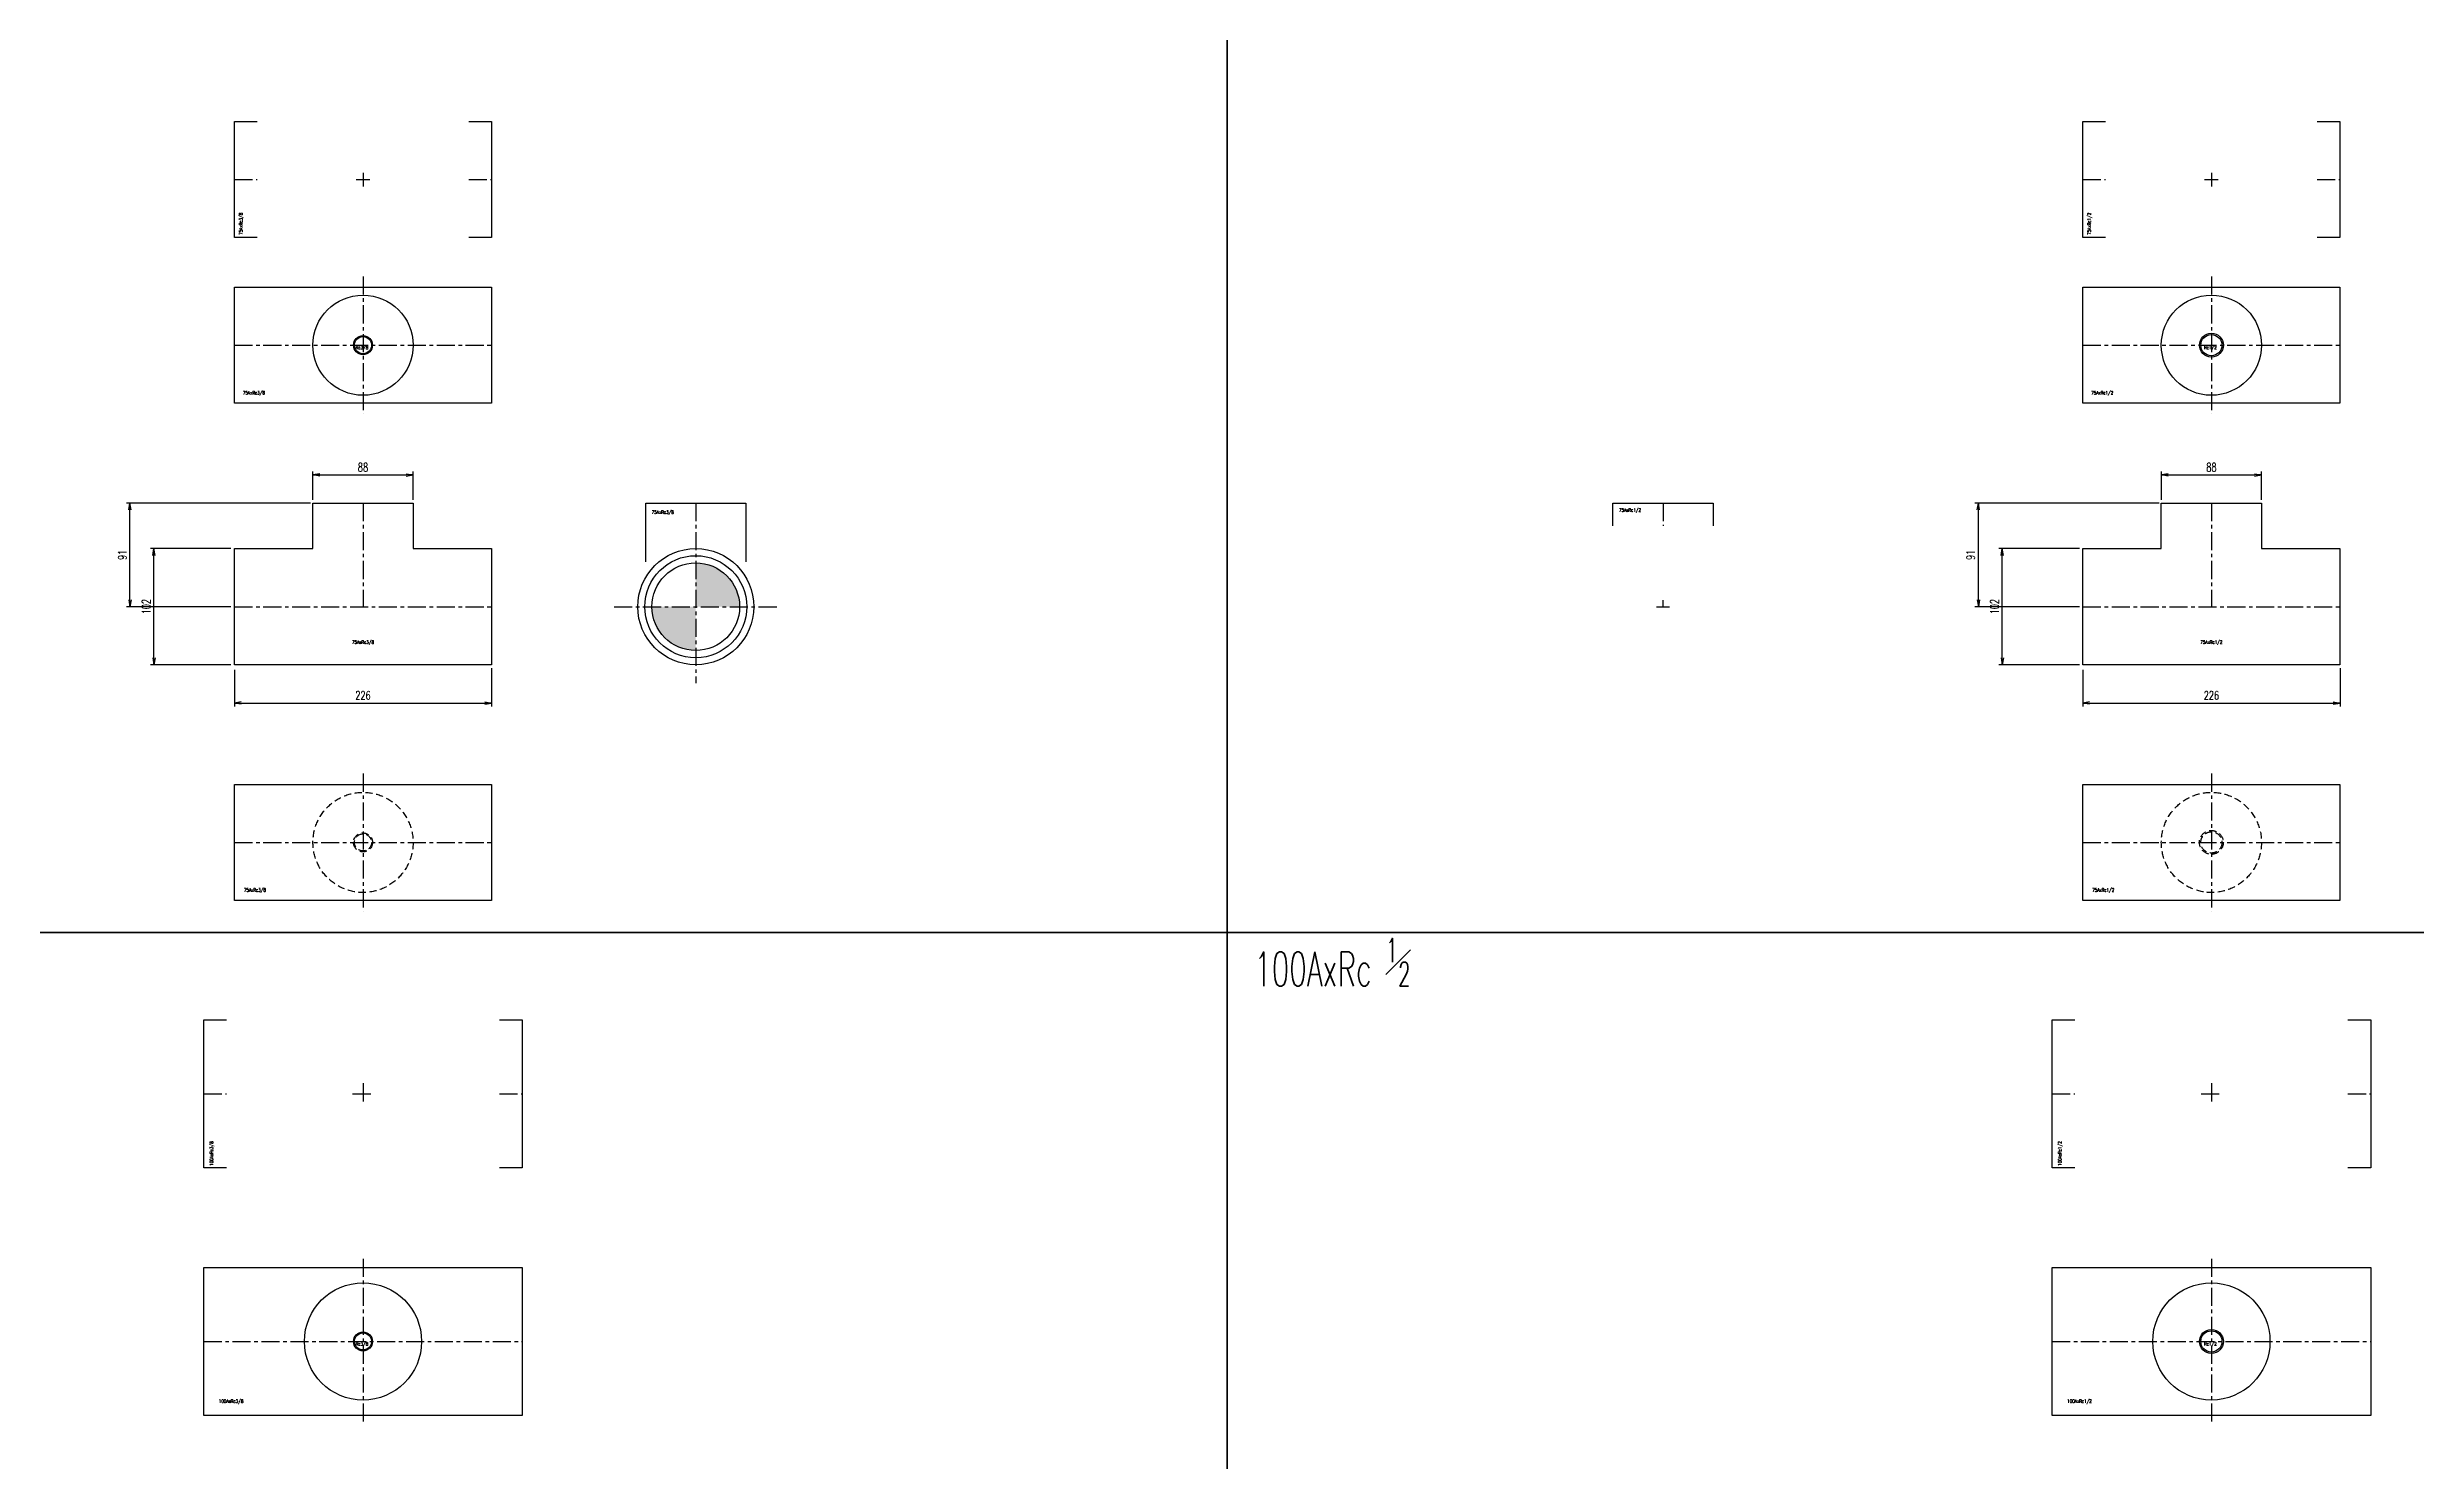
# Model space of a CAD drawing. Header units: millimetres. Extents: x 1711 to 90196, y -23291 to 8516.
# Drawn here: x 55695 to 57777, y -3067 to -1825 of the extents above; entities that cross this region are included whole.
import ezdxf
from ezdxf.enums import TextEntityAlignment as Align

# ---------------------------------------------------------------- set-up
doc = ezdxf.new("R2010")
doc.units = ezdxf.units.MM
doc.header["$PDMODE"] = 35
doc.linetypes.add('CENTER', pattern=[50.8, 31.75, -6.35, 6.35, -6.35])
doc.linetypes.add('HIDDEN', pattern=[9.525, 6.35, -3.175])
doc.layers.add('line', color=153, linetype='Continuous', lineweight=50)
for name, color, linetype in [('寸法', 2, 'Continuous'), ('配管-CVP', 4, 'Continuous'), ('＃配管（PVC)', 21, 'Continuous')]:
    doc.layers.add(name, color=color, linetype=linetype)
doc.styles.add('kpk', font='romans.shx', dxfattribs={"width": 0.7, "bigfont": 'extfont2.shx'})
doc.styles.get("Standard").update_dxf_attribs({"font": 'romans.shx', "bigfont": 'extfont.shx'})
doc.dimstyles.new('KPK-3', dxfattribs={"dimscale": 3, "dimtxt": 2.5, "dimasz": 2, "dimexe": 1, "dimexo": 1, "dimgap": 1, "dimtad": 3, "dimdec": 1, "dimdsep": 46, "dimtxsty": 'kpk', "dimblk": 'OPEN', "dimcen": 2.5, "dimclrd": 2, "dimclre": 2, "dimclrt": 4, "dimadec": 1, "dimazin": 2, "dimtfac": 1, "dimtdec": 1, "dimtmove": 0, "dimatfit": 2, "dimldrblk": 'OPEN', "dimfxl": 0, "dimlwd": -1, "dimlwe": -1, "dimarcsym": 0})

# ---------------------------------------------------------------- blocks, each defined once
blk = doc.blocks.new('A$Cb0ec0105')
at = {"layer": 'line'}
blk.add_line((3248.7, -100), (3248.7, -9662.3), dxfattribs=at)
blk.add_lwpolyline([(0, -4210), (2414, -4210), (3514, -4210), (4614, -4210), (5714, -4210), (6814, -4210), (7914, -4210), (7974, -4210), (9074, -4210), (10174, -4210), (11274, -4210), (12374, -4210), (13681.8, -4210)], dxfattribs=at)
at = {"layer": 'line', "insert": (3272.3, -4235.9), "char_height": 30, "attachment_point": 4}
blk.add_mtext('{\\W0.6;100AxRc \\H0.7x;\\S1#2;}', dxfattribs=at)
blk = doc.blocks.new('75AxRc3／8-ねじ付BT『Ｔ型』-正面')
at = {"layer": '＃配管（PVC)', "color": 2, "linetype": 'CENTER', "ltscale": 0.5}
for p, q in [((0, 91), (0, 0)), ((-113, 0), (113, 0))]:
    blk.add_line(p, q, dxfattribs=at)
at = {"layer": '＃配管（PVC)', "color": 0, "linetype": 'ByBlock'}
blk.add_lwpolyline([(-113, 51), (-44, 51), (-44, 91), (44, 91), (44, 51), (113, 51), (113, -51), (-113, -51)], close=True, dxfattribs=at)
at = {"layer": 'Defpoints', "color": 6, "style": 'kpk', "width": 0.7}
blk.add_text('75AxRc3/8', height=3, dxfattribs=at).set_placement((0, -29.6), align=Align.TOP_CENTER)
blk = doc.blocks.new('75AxRc3／8-ねじ付BT『Ｔ型』-側面')
at = {"layer": '＃配管（PVC)'}
h = blk.add_hatch(color=252, dxfattribs=at)
h.dxf.hatch_style = 1
h.paths.add_polyline_path([(0, 0), (38.5, 0, 0.414214), (0, 38.5)])
h.paths.add_polyline_path([(-38.5, 0, 0.414214), (0, -38.5), (0, 0)])
at = {"layer": '＃配管（PVC)', "color": 2, "linetype": 'CENTER', "ltscale": 0.5}
for p, q in [((0, 91), (0, -67.3)), ((-71.8, 0), (71.8, 0))]:
    blk.add_line(p, q, dxfattribs=at)
at = {"layer": '＃配管（PVC)', "color": 0, "linetype": 'ByBlock'}
blk.add_lwpolyline([(-44, 39.4), (-44, 91), (44, 91), (44, 39.4)], dxfattribs=at)
for radius in [51, 44.8, 38.5]:
    blk.add_circle((0, 0), radius, dxfattribs=at)
at = {"layer": 'Defpoints', "color": 6, "style": 'kpk', "width": 0.7}
blk.add_text('75AxRc3/8', height=3, dxfattribs=at).set_placement((-29, 84.6), align=Align.TOP_CENTER)
blk = doc.blocks.new('75AxRc3／8-ねじ付BT『Ｔ型』-下面')
at = {"layer": '＃配管（PVC)', "color": 2, "linetype": 'CENTER', "ltscale": 0.5}
blk.add_line((0, 60.4), (0, -60.4), dxfattribs=at)
at = {"layer": '＃配管（PVC)', "color": 0, "linetype": 'ByBlock'}
blk.add_lwpolyline([(113, 51), (113, -51), (-113, -51), (-113, 51)], close=True, dxfattribs=at)
at = {"layer": '＃配管（PVC)', "color": 2, "linetype": 'CENTER', "ltscale": 0.5}
blk.add_lwpolyline([(-113, 0), (113, 0)], dxfattribs=at)
at = {"layer": '＃配管（PVC)', "color": 252, "linetype": 'HIDDEN'}
for radius in [44, 7.48]:
    blk.add_circle((0, 0), radius, dxfattribs=at)
at = {"layer": '＃配管（PVC)', "color": 42, "linetype": 'HIDDEN'}
blk.add_circle((0, 0), 8.33, dxfattribs=at)
at = {"layer": 'Defpoints', "color": 6, "style": 'kpk', "width": 0.7}
blk.add_text('75AxRc3/8', height=3, dxfattribs=at).set_placement((-95, -40.3), align=Align.TOP_CENTER)
blk = doc.blocks.new('75AxRc3／8-ねじ付BT『Ｔ型』-上面')
at = {"layer": '＃配管（PVC)', "color": 2, "linetype": 'CENTER', "ltscale": 0.5}
blk.add_line((0, 60.4), (0, -60.4), dxfattribs=at)
at = {"layer": '＃配管（PVC)', "color": 0, "linetype": 'ByBlock'}
blk.add_lwpolyline([(113, 51), (113, -51), (-113, -51), (-113, 51)], close=True, dxfattribs=at)
at = {"layer": '＃配管（PVC)', "color": 2, "linetype": 'CENTER', "ltscale": 0.5}
blk.add_lwpolyline([(-113, 0), (113, 0)], dxfattribs=at)
at = {"layer": '＃配管（PVC)', "color": 0, "linetype": 'ByBlock'}
blk.add_circle((0, 0), 44, dxfattribs=at)
at = {"layer": '＃配管（PVC)', "color": 42, "linetype": 'ByBlock', "ltscale": 0.5}
blk.add_circle((0, 0), 8.33, dxfattribs=at)
at = {"layer": '＃配管（PVC)', "color": 0, "linetype": 'ByBlock', "ltscale": 0.5}
blk.add_circle((0, 0), 7.48, dxfattribs=at)
at = {"layer": 'Defpoints', "color": 6, "style": 'kpk', "width": 0.7}
for s, p in [('Rc3/8 ', (0, -0.6)), ('75AxRc3/8', (-95.9, -40.3))]:
    blk.add_text(s, height=3, dxfattribs=at).set_placement(p, align=Align.TOP_CENTER)
blk = doc.blocks.new('75AxRc3／8-ねじ付BT『Ｔ型』-半(上下)')
at = {"layer": '＃配管（PVC)', "color": 2, "linetype": 'CENTER', "ltscale": 0.5}
for p, q in [((-6, 0), (6, 0)), ((0, 6), (0, -6))]:
    blk.add_line(p, q, dxfattribs=at)
at = {"layer": '＃配管（PVC)', "color": 0, "linetype": 'ByBlock'}
for points in [[(-93, -51), (-113, -51), (-113, 51), (-93, 51)], [(93, 51), (113, 51), (113, -51), (93, -51)]]:
    blk.add_lwpolyline(points, dxfattribs=at)
at = {"layer": '＃配管（PVC)', "color": 2, "linetype": 'CENTER', "ltscale": 0.5}
for points in [[(93, 0), (113, 0)], [(-113, 0), (-93, 0)]]:
    blk.add_lwpolyline(points, dxfattribs=at)
at = {"layer": 'Defpoints', "color": 6, "style": 'kpk', "width": 0.7}
blk.add_text('75AxRc3/8', height=3, rotation=90, dxfattribs=at).set_placement((-108.9, -38.9), align=Align.TOP_CENTER)
blk = doc.blocks.new('100AxRc3／8-ねじ付BT『Ｔ型-上面')
at = {"layer": '＃配管（PVC)', "color": 2, "linetype": 'CENTER', "ltscale": 0.5}
blk.add_line((0, 72.5), (0, -72.5), dxfattribs=at)
at = {"layer": '＃配管（PVC)', "color": 0, "linetype": 'ByBlock'}
blk.add_lwpolyline([(140, 65), (140, -65), (-140, -65), (-140, 65)], close=True, dxfattribs=at)
at = {"layer": '＃配管（PVC)', "color": 2, "linetype": 'CENTER', "ltscale": 0.5}
blk.add_lwpolyline([(-140, 0), (140, 0)], dxfattribs=at)
at = {"layer": '＃配管（PVC)', "color": 0, "linetype": 'ByBlock'}
blk.add_circle((0, 0), 51.5, dxfattribs=at)
at = {"layer": '＃配管（PVC)', "color": 42, "linetype": 'ByBlock', "ltscale": 0.5}
blk.add_circle((0, 0), 8.33, dxfattribs=at)
at = {"layer": '＃配管（PVC)', "color": 0, "linetype": 'ByBlock', "ltscale": 0.5}
blk.add_circle((0, 0), 7.48, dxfattribs=at)
at = {"layer": 'Defpoints', "color": 6, "style": 'kpk', "width": 0.7}
for s, p in [('Rc3/8 ', (0, -0.7)), ('100AxRc3/8', (-115.9, -51))]:
    blk.add_text(s, height=3, dxfattribs=at).set_placement(p, align=Align.TOP_CENTER)
blk = doc.blocks.new('100AxRc3／8-ねじ付BT『Ｔ型』-半(上下)')
at = {"layer": '＃配管（PVC)', "color": 2, "linetype": 'CENTER', "ltscale": 0.5}
for p, q in [((-9.1, 0), (9.1, 0)), ((0, 9.1), (0, -9.1))]:
    blk.add_line(p, q, dxfattribs=at)
at = {"layer": '＃配管（PVC)', "color": 0, "linetype": 'ByBlock'}
for points in [[(-120, -65), (-140, -65), (-140, 65), (-120, 65)], [(120, 65), (140, 65), (140, -65), (120, -65)]]:
    blk.add_lwpolyline(points, dxfattribs=at)
at = {"layer": '＃配管（PVC)', "color": 2, "linetype": 'CENTER', "ltscale": 0.5}
for points in [[(120, 0), (140, 0)], [(-140, 0), (-120, 0)]]:
    blk.add_lwpolyline(points, dxfattribs=at)
at = {"layer": 'Defpoints', "color": 6, "style": 'kpk', "width": 0.7}
blk.add_text('100AxRc3/8', height=3, rotation=90, dxfattribs=at).set_placement((-134.7, -52.6), align=Align.TOP_CENTER)
blk = doc.blocks.new('_Open')
at = {"color": 0, "linetype": 'ByBlock', "lineweight": -2}
for p, q in [((-1, 0.17), (0, 0)), ((-1, -0.17), (0, 0)), ((0, 0), (-1, 0))]:
    blk.add_line(p, q, dxfattribs=at)
blk = doc.blocks.new('*D2325')
at = {"layer": 'Defpoints', "color": 0, "transparency": 16777216}
for p in [(56016.1, -2200.3), (55928.1, -2225.1), (56016.1, -2225.1)]:
    blk.add_point(p, dxfattribs=at)
at = {"layer": '寸法', "color": 2, "transparency": 16777216}
for p, q in [((55928.1, -2222.1), (55928.1, -2197.3)), ((55934.1, -2200.3), (56010.1, -2200.3)), ((56016.1, -2222.1), (56016.1, -2197.3))]:
    blk.add_line(p, q, dxfattribs=at)
at = {"layer": '寸法', "color": 2, "transparency": 16777216, "xscale": 6, "yscale": 6, "zscale": 6, "rotation": 180}
blk.add_blockref('_Open', (55928.1, -2200.3), dxfattribs=at)
at = {"layer": '寸法', "color": 2, "transparency": 16777216, "xscale": 6, "yscale": 6, "zscale": 6}
blk.add_blockref('_Open', (56016.1, -2200.3), dxfattribs=at)
at = {"layer": '寸法', "color": 4, "transparency": 16777216, "insert": (55972.1, -2193.6), "char_height": 7.5, "attachment_point": 5, "style": 'kpk', "bg_fill": 3, "box_fill_scale": 1.1, "bg_fill_color": 256, "bg_fill_true_color": 13158600, "bg_fill_transparency": 0}
blk.add_mtext('88', dxfattribs=at)
blk = doc.blocks.new('*D2326')
at = {"layer": 'Defpoints', "color": 0, "transparency": 16777216}
for p in [(55788.3, -2265.1), (55859.1, -2265.1), (55859.1, -2367.1)]:
    blk.add_point(p, dxfattribs=at)
at = {"layer": '寸法', "color": 2, "transparency": 16777216}
for p, q in [((55856.1, -2265.1), (55785.3, -2265.1)), ((55788.3, -2361.1), (55788.3, -2271.1)), ((55856.1, -2367.1), (55785.3, -2367.1))]:
    blk.add_line(p, q, dxfattribs=at)
at = {"layer": '寸法', "color": 2, "transparency": 16777216, "xscale": 6, "yscale": 6, "zscale": 6}
for p, rotation in [((55788.3, -2265.1), 90), ((55788.3, -2367.1), 270)]:
    blk.add_blockref('_Open', p, dxfattribs=dict(at, rotation=rotation))
at = {"layer": '寸法', "color": 4, "transparency": 16777216, "insert": (55781.6, -2316.1), "char_height": 7.5, "attachment_point": 5, "rotation": 90, "style": 'kpk', "bg_fill": 3, "box_fill_scale": 1.1, "bg_fill_color": 256, "bg_fill_true_color": 13158600, "bg_fill_transparency": 0}
blk.add_mtext('102', dxfattribs=at)
blk = doc.blocks.new('*D2327')
at = {"layer": 'Defpoints', "color": 0, "transparency": 16777216}
for p in [(55767.3, -2225.1), (55929.1, -2225.1), (55859.1, -2316.1)]:
    blk.add_point(p, dxfattribs=at)
at = {"layer": '寸法', "color": 2, "transparency": 16777216}
for p, q in [((55926.1, -2225.1), (55764.3, -2225.1)), ((55767.3, -2310.1), (55767.3, -2231.1)), ((55856.1, -2316.1), (55764.3, -2316.1))]:
    blk.add_line(p, q, dxfattribs=at)
at = {"layer": '寸法', "color": 2, "transparency": 16777216, "xscale": 6, "yscale": 6, "zscale": 6}
for p, rotation in [((55767.3, -2225.1), 90), ((55767.3, -2316.1), 270)]:
    blk.add_blockref('_Open', p, dxfattribs=dict(at, rotation=rotation))
at = {"layer": '寸法', "color": 4, "transparency": 16777216, "insert": (55760.6, -2270.6), "char_height": 7.5, "attachment_point": 5, "rotation": 90, "style": 'kpk', "bg_fill": 3, "box_fill_scale": 1.1, "bg_fill_color": 256, "bg_fill_true_color": 13158600, "bg_fill_transparency": 0}
blk.add_mtext('91', dxfattribs=at)
blk = doc.blocks.new('*D2328')
at = {"layer": 'Defpoints', "color": 0, "transparency": 16777216}
for p in [(55859.1, -2368.6), (56085.1, -2367.1), (56085.1, -2400.8)]:
    blk.add_point(p, dxfattribs=at)
at = {"layer": '寸法', "color": 2, "transparency": 16777216}
for p, q in [((55859.1, -2371.6), (55859.1, -2403.8)), ((56085.1, -2370.1), (56085.1, -2403.8)), ((55865.1, -2400.8), (56079.1, -2400.8))]:
    blk.add_line(p, q, dxfattribs=at)
at = {"layer": '寸法', "color": 2, "transparency": 16777216, "xscale": 6, "yscale": 6, "zscale": 6, "rotation": 180}
blk.add_blockref('_Open', (55859.1, -2400.8), dxfattribs=at)
at = {"layer": '寸法', "color": 2, "transparency": 16777216, "xscale": 6, "yscale": 6, "zscale": 6}
blk.add_blockref('_Open', (56085.1, -2400.8), dxfattribs=at)
at = {"layer": '寸法', "color": 4, "transparency": 16777216, "insert": (55972.1, -2394), "char_height": 7.5, "attachment_point": 5, "style": 'kpk', "bg_fill": 3, "box_fill_scale": 1.1, "bg_fill_color": 256, "bg_fill_true_color": 13158600, "bg_fill_transparency": 0}
blk.add_mtext('226', dxfattribs=at)
blk = doc.blocks.new('*D2361')
at = {"layer": 'Defpoints', "color": 0, "transparency": 16777216}
for p in [(57640.5, -2200.3), (57552.5, -2225.1), (57640.5, -2225.1)]:
    blk.add_point(p, dxfattribs=at)
at = {"layer": '寸法', "color": 2, "transparency": 16777216}
for p, q in [((57552.5, -2222.1), (57552.5, -2197.3)), ((57558.5, -2200.3), (57634.5, -2200.3)), ((57640.5, -2222.1), (57640.5, -2197.3))]:
    blk.add_line(p, q, dxfattribs=at)
at = {"layer": '寸法', "color": 2, "transparency": 16777216, "xscale": 6, "yscale": 6, "zscale": 6, "rotation": 180}
blk.add_blockref('_Open', (57552.5, -2200.3), dxfattribs=at)
at = {"layer": '寸法', "color": 2, "transparency": 16777216, "xscale": 6, "yscale": 6, "zscale": 6}
blk.add_blockref('_Open', (57640.5, -2200.3), dxfattribs=at)
at = {"layer": '寸法', "color": 4, "transparency": 16777216, "insert": (57596.5, -2193.6), "char_height": 7.5, "attachment_point": 5, "style": 'kpk', "bg_fill": 3, "box_fill_scale": 1.1, "bg_fill_color": 256, "bg_fill_true_color": 13158600, "bg_fill_transparency": 0}
blk.add_mtext('88', dxfattribs=at)
blk = doc.blocks.new('*D2362')
at = {"layer": 'Defpoints', "color": 0, "transparency": 16777216}
for p in [(57412.7, -2265.1), (57483.5, -2265.1), (57483.5, -2367.1)]:
    blk.add_point(p, dxfattribs=at)
at = {"layer": '寸法', "color": 2, "transparency": 16777216}
for p, q in [((57480.5, -2265.1), (57409.7, -2265.1)), ((57412.7, -2361.1), (57412.7, -2271.1)), ((57480.5, -2367.1), (57409.7, -2367.1))]:
    blk.add_line(p, q, dxfattribs=at)
at = {"layer": '寸法', "color": 2, "transparency": 16777216, "xscale": 6, "yscale": 6, "zscale": 6}
for p, rotation in [((57412.7, -2265.1), 90), ((57412.7, -2367.1), 270)]:
    blk.add_blockref('_Open', p, dxfattribs=dict(at, rotation=rotation))
at = {"layer": '寸法', "color": 4, "transparency": 16777216, "insert": (57405.9, -2316.1), "char_height": 7.5, "attachment_point": 5, "rotation": 90, "style": 'kpk', "bg_fill": 3, "box_fill_scale": 1.1, "bg_fill_color": 256, "bg_fill_true_color": 13158600, "bg_fill_transparency": 0}
blk.add_mtext('102', dxfattribs=at)
blk = doc.blocks.new('*D2363')
at = {"layer": 'Defpoints', "color": 0, "transparency": 16777216}
for p in [(57391.7, -2225.1), (57553.5, -2225.1), (57483.5, -2316.1)]:
    blk.add_point(p, dxfattribs=at)
at = {"layer": '寸法', "color": 2, "transparency": 16777216}
for p, q in [((57550.5, -2225.1), (57388.7, -2225.1)), ((57391.7, -2310.1), (57391.7, -2231.1)), ((57480.5, -2316.1), (57388.7, -2316.1))]:
    blk.add_line(p, q, dxfattribs=at)
at = {"layer": '寸法', "color": 2, "transparency": 16777216, "xscale": 6, "yscale": 6, "zscale": 6}
for p, rotation in [((57391.7, -2225.1), 90), ((57391.7, -2316.1), 270)]:
    blk.add_blockref('_Open', p, dxfattribs=dict(at, rotation=rotation))
at = {"layer": '寸法', "color": 4, "transparency": 16777216, "insert": (57384.9, -2270.6), "char_height": 7.5, "attachment_point": 5, "rotation": 90, "style": 'kpk', "bg_fill": 3, "box_fill_scale": 1.1, "bg_fill_color": 256, "bg_fill_true_color": 13158600, "bg_fill_transparency": 0}
blk.add_mtext('91', dxfattribs=at)
blk = doc.blocks.new('*D2364')
at = {"layer": 'Defpoints', "color": 0, "transparency": 16777216}
for p in [(57483.5, -2368.6), (57709.5, -2367.1), (57709.5, -2400.8)]:
    blk.add_point(p, dxfattribs=at)
at = {"layer": '寸法', "color": 2, "transparency": 16777216}
for p, q in [((57483.5, -2371.6), (57483.5, -2403.8)), ((57709.5, -2370.1), (57709.5, -2403.8)), ((57489.5, -2400.8), (57703.5, -2400.8))]:
    blk.add_line(p, q, dxfattribs=at)
at = {"layer": '寸法', "color": 2, "transparency": 16777216, "xscale": 6, "yscale": 6, "zscale": 6, "rotation": 180}
blk.add_blockref('_Open', (57483.5, -2400.8), dxfattribs=at)
at = {"layer": '寸法', "color": 2, "transparency": 16777216, "xscale": 6, "yscale": 6, "zscale": 6}
blk.add_blockref('_Open', (57709.5, -2400.8), dxfattribs=at)
at = {"layer": '寸法', "color": 4, "transparency": 16777216, "insert": (57596.5, -2394), "char_height": 7.5, "attachment_point": 5, "style": 'kpk', "bg_fill": 3, "box_fill_scale": 1.1, "bg_fill_color": 256, "bg_fill_true_color": 13158600, "bg_fill_transparency": 0}
blk.add_mtext('226', dxfattribs=at)
blk = doc.blocks.new('75AxRc1／2-ねじ付BT『Ｔ型』-正面')
at = {"layer": '＃配管（PVC)', "color": 2, "linetype": 'CENTER', "ltscale": 0.5}
for p, q in [((0, 91), (0, 0)), ((-113, 0), (113, 0))]:
    blk.add_line(p, q, dxfattribs=at)
at = {"layer": '＃配管（PVC)', "color": 0, "linetype": 'ByBlock'}
blk.add_lwpolyline([(-113, 51), (-44, 51), (-44, 91), (44, 91), (44, 51), (113, 51), (113, -51), (-113, -51)], close=True, dxfattribs=at)
at = {"layer": 'Defpoints', "color": 6, "style": 'kpk', "width": 0.7}
blk.add_text('75AxRc1/2', height=3, dxfattribs=at).set_placement((0, -29.6), align=Align.TOP_CENTER)
blk = doc.blocks.new('75AxRc1／2-ねじ付BT『Ｔ型』-上面')
at = {"layer": '＃配管（PVC)', "color": 2, "linetype": 'CENTER', "ltscale": 0.5}
blk.add_line((0, 60.4), (0, -60.4), dxfattribs=at)
at = {"layer": '＃配管（PVC)', "color": 0, "linetype": 'ByBlock'}
blk.add_lwpolyline([(113, 51), (113, -51), (-113, -51), (-113, 51)], close=True, dxfattribs=at)
at = {"layer": '＃配管（PVC)', "color": 2, "linetype": 'CENTER', "ltscale": 0.5}
blk.add_lwpolyline([(-113, 0), (113, 0)], dxfattribs=at)
at = {"layer": '＃配管（PVC)', "color": 0, "linetype": 'ByBlock'}
blk.add_circle((0, 0), 44, dxfattribs=at)
at = {"layer": '＃配管（PVC)', "color": 42, "linetype": 'ByBlock', "ltscale": 0.5}
blk.add_circle((0, 0), 10.5, dxfattribs=at)
at = {"layer": '＃配管（PVC)', "color": 0, "linetype": 'ByBlock', "ltscale": 0.5}
blk.add_circle((0, 0), 9.32, dxfattribs=at)
at = {"layer": 'Defpoints', "color": 6, "style": 'kpk', "width": 0.7}
for s, p in [('Rc1/2 ', (0, -0.6)), ('75AxRc1/2', (-95.9, -40.3))]:
    blk.add_text(s, height=3, dxfattribs=at).set_placement(p, align=Align.TOP_CENTER)
blk = doc.blocks.new('75AxRc1／2-ねじ付BT『Ｔ型』-下面')
at = {"layer": '＃配管（PVC)', "color": 2, "linetype": 'CENTER', "ltscale": 0.5}
blk.add_line((0, 60.4), (0, -60.4), dxfattribs=at)
at = {"layer": '＃配管（PVC)', "color": 0, "linetype": 'ByBlock'}
blk.add_lwpolyline([(113, 51), (113, -51), (-113, -51), (-113, 51)], close=True, dxfattribs=at)
at = {"layer": '＃配管（PVC)', "color": 2, "linetype": 'CENTER', "ltscale": 0.5}
blk.add_lwpolyline([(-113, 0), (113, 0)], dxfattribs=at)
at = {"layer": '＃配管（PVC)', "color": 252, "linetype": 'HIDDEN'}
for radius in [44, 9.32]:
    blk.add_circle((0, 0), radius, dxfattribs=at)
at = {"layer": '＃配管（PVC)', "color": 42, "linetype": 'HIDDEN'}
blk.add_circle((0, 0), 10.5, dxfattribs=at)
at = {"layer": 'Defpoints', "color": 6, "style": 'kpk', "width": 0.7}
blk.add_text('75AxRc1/2', height=3, dxfattribs=at).set_placement((-95, -40.3), align=Align.TOP_CENTER)
blk = doc.blocks.new('75AxRc1／2-ねじ付BT『Ｔ型』-半(上下)')
at = {"layer": '＃配管（PVC)', "color": 2, "linetype": 'CENTER', "ltscale": 0.5}
for p, q in [((-6, 0), (6, 0)), ((0, 6), (0, -6))]:
    blk.add_line(p, q, dxfattribs=at)
at = {"layer": '＃配管（PVC)', "color": 0, "linetype": 'ByBlock'}
for points in [[(-93, -51), (-113, -51), (-113, 51), (-93, 51)], [(93, 51), (113, 51), (113, -51), (93, -51)]]:
    blk.add_lwpolyline(points, dxfattribs=at)
at = {"layer": '＃配管（PVC)', "color": 2, "linetype": 'CENTER', "ltscale": 0.5}
for points in [[(93, 0), (113, 0)], [(-113, 0), (-93, 0)]]:
    blk.add_lwpolyline(points, dxfattribs=at)
at = {"layer": 'Defpoints', "color": 6, "style": 'kpk', "width": 0.7}
blk.add_text('75AxRc1/2', height=3, rotation=90, dxfattribs=at).set_placement((-108.9, -38.9), align=Align.TOP_CENTER)
blk = doc.blocks.new('75AxRc1／2-ねじ付BT『Ｔ型』-半(側面)')
at = {"layer": '＃配管（PVC)', "color": 2, "linetype": 'CENTER', "ltscale": 0.5}
for p, q in [((0, 91), (0, 71)), ((-5.6, 0), (5.7, 0)), ((0, 0), (0, 5.7))]:
    blk.add_line(p, q, dxfattribs=at)
at = {"layer": '＃配管（PVC)', "color": 0, "linetype": 'ByBlock'}
blk.add_lwpolyline([(-44, 71), (-44, 91), (44, 91), (44, 71)], dxfattribs=at)
at = {"layer": 'Defpoints', "color": 6, "style": 'kpk', "width": 0.7}
blk.add_text('75AxRc1/2', height=3, dxfattribs=at).set_placement((-29, 86.4), align=Align.TOP_CENTER)
blk = doc.blocks.new('100AxRc1／2-ねじ付BT『Ｔ型』-上面')
at = {"layer": '＃配管（PVC)', "color": 2, "linetype": 'CENTER', "ltscale": 0.5}
blk.add_line((0, 72.5), (0, -72.5), dxfattribs=at)
at = {"layer": '＃配管（PVC)', "color": 0, "linetype": 'ByBlock'}
blk.add_lwpolyline([(140, 65), (140, -65), (-140, -65), (-140, 65)], close=True, dxfattribs=at)
at = {"layer": '＃配管（PVC)', "color": 2, "linetype": 'CENTER', "ltscale": 0.5}
blk.add_lwpolyline([(-140, 0), (140, 0)], dxfattribs=at)
at = {"layer": '＃配管（PVC)', "color": 0, "linetype": 'ByBlock'}
blk.add_circle((0, 0), 51.5, dxfattribs=at)
at = {"layer": '＃配管（PVC)', "color": 42, "linetype": 'ByBlock', "ltscale": 0.5}
blk.add_circle((0, 0), 10.5, dxfattribs=at)
at = {"layer": '＃配管（PVC)', "color": 0, "linetype": 'ByBlock', "ltscale": 0.5}
blk.add_circle((0, 0), 9.32, dxfattribs=at)
at = {"layer": 'Defpoints', "color": 6, "style": 'kpk', "width": 0.7}
for s, p in [('Rc1/2 ', (0, -0.7)), ('100AxRc1/2', (-115.9, -51))]:
    blk.add_text(s, height=3, dxfattribs=at).set_placement(p, align=Align.TOP_CENTER)
blk = doc.blocks.new('100AxRc1／2-ねじ付BT『Ｔ型』-半(上下)')
at = {"layer": '＃配管（PVC)', "color": 2, "linetype": 'CENTER', "ltscale": 0.5}
for p, q in [((-9.1, 0), (9.1, 0)), ((0, 9.1), (0, -9.1))]:
    blk.add_line(p, q, dxfattribs=at)
at = {"layer": '＃配管（PVC)', "color": 0, "linetype": 'ByBlock'}
for points in [[(-120, -65), (-140, -65), (-140, 65), (-120, 65)], [(120, 65), (140, 65), (140, -65), (120, -65)]]:
    blk.add_lwpolyline(points, dxfattribs=at)
at = {"layer": '＃配管（PVC)', "color": 2, "linetype": 'CENTER', "ltscale": 0.5}
for points in [[(120, 0), (140, 0)], [(-140, 0), (-120, 0)]]:
    blk.add_lwpolyline(points, dxfattribs=at)
at = {"layer": 'Defpoints', "color": 6, "style": 'kpk', "width": 0.7}
blk.add_text('100AxRc1/2', height=3, rotation=90, dxfattribs=at).set_placement((-134.7, -52.6), align=Align.TOP_CENTER)

msp = doc.modelspace()

# ---------------------------------------------------------------- block references
at = {"layer": 'line'}
msp.add_blockref('A$Cb0ec0105', (53482.959, 1607.5677), dxfattribs=at)
at = {"layer": '配管-CVP'}
for name, p in [('75AxRc3／8-ねじ付BT『Ｔ型』-半(上下)', (55972.1101, -1940.8673)), ('75AxRc1／2-ねじ付BT『Ｔ型』-半(上下)', (57596.4782, -1940.8673)), ('75AxRc3／8-ねじ付BT『Ｔ型』-上面', (55972.1101, -2086.3906)), ('75AxRc1／2-ねじ付BT『Ｔ型』-上面', (57596.4782, -2086.3906)), ('75AxRc3／8-ねじ付BT『Ｔ型』-正面', (55972.1101, -2316.1223)), ('75AxRc3／8-ねじ付BT『Ｔ型』-側面', (56264.5639, -2316.1223)), ('75AxRc1／2-ねじ付BT『Ｔ型』-半(側面)', (57114.5828, -2316.1223)), ('75AxRc3／8-ねじ付BT『Ｔ型』-下面', (55972.1101, -2523.177)), ('75AxRc1／2-ねじ付BT『Ｔ型』-下面', (57596.4782, -2523.177)), ('100AxRc3／8-ねじ付BT『Ｔ型』-半(上下)', (55972.1101, -2743.8791)), ('100AxRc1／2-ねじ付BT『Ｔ型』-半(上下)', (57596.4782, -2743.8791)), ('100AxRc3／8-ねじ付BT『Ｔ型-上面', (55972.1101, -2961.5197)), ('100AxRc1／2-ねじ付BT『Ｔ型』-上面', (57596.4782, -2961.5197))]:
    msp.add_blockref(name, p, dxfattribs=at)

# ---------------------------------------------------------------- next in the draw order: dimensions: what is measured, and where the dimension line sits
at = {"layer": '寸法'}
for base, p1, p2, picture, middle in [((56016.1101, -2200.3174), (55928.1101, -2225.1223), (56016.1101, -2225.1223), '*D2325', (55972.1101, -2193.5674)), ((57640.4782, -2200.3174), (57552.4782, -2225.1223), (57640.4782, -2225.1223), '*D2361', (57596.4782, -2193.5674))]:
    dim = msp.add_linear_dim(base=base, p1=p1, p2=p2, dimstyle='KPK-3', dxfattribs=at)
    dim.commit()
    dim.dimension.update_dxf_attribs({"geometry": picture, "text_midpoint": middle})
for base, p1, p2, picture, middle in [((55788.3224, -2265.1223), (55859.1101, -2367.1223), (55859.1101, -2265.1223), '*D2326', (55781.5724, -2316.1223)), ((57412.6905, -2265.1223), (57483.4782, -2367.1223), (57483.4782, -2265.1223), '*D2362', (57405.9405, -2316.1223))]:
    dim = msp.add_linear_dim(base=base, p1=p1, p2=p2, angle=90, dimstyle='KPK-3', dxfattribs=at)
    dim.commit()
    dim.dimension.update_dxf_attribs({"geometry": picture, "text_midpoint": middle})

# ---------------------------------------------------------------- next in the draw order: dimensions: what is measured, and where the dimension line sits
for base, p1, p2, picture, middle in [((55767.3224, -2225.1223), (55859.1101, -2316.1223), (55929.1101, -2225.1223), '*D2327', (55760.5724, -2270.6223)), ((57391.6905, -2225.1223), (57483.4782, -2316.1223), (57553.4782, -2225.1223), '*D2363', (57384.9405, -2270.6223))]:
    dim = msp.add_linear_dim(base=base, p1=p1, p2=p2, angle=90, dimstyle='KPK-3', dxfattribs=at)
    dim.commit()
    dim.dimension.update_dxf_attribs({"geometry": picture, "text_midpoint": middle})
for base, p1, p2, picture, middle in [((56085.1101, -2400.7794), (55859.1101, -2368.6223), (56085.1101, -2367.1223), '*D2328', (55972.1101, -2394.0294)), ((57709.4782, -2400.7794), (57483.4782, -2368.6223), (57709.4782, -2367.1223), '*D2364', (57596.4782, -2394.0294))]:
    dim = msp.add_linear_dim(base=base, p1=p1, p2=p2, dimstyle='KPK-3', dxfattribs=at)
    dim.commit()
    dim.dimension.update_dxf_attribs({"geometry": picture, "text_midpoint": middle})

# ---------------------------------------------------------------- next in the draw order: block references
at = {"layer": '配管-CVP'}
msp.add_blockref('75AxRc1／2-ねじ付BT『Ｔ型』-正面', (57596.4782, -2316.1223), dxfattribs=at)

doc.saveas('drawing.dxf')
